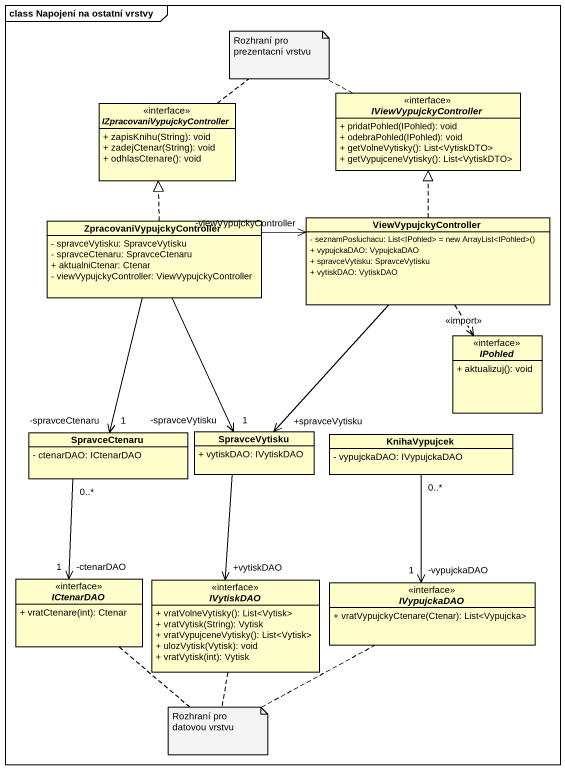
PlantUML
@startuml
mainframe class Napojení na ostatní vrstvy
hide circle
hide empty members
skinparam classAttributeIconSize 0
interface IViewVypujckyController <<interface>> {
  + pridatPohled(IPohled): void
  + odebraPohled(IPohled): void
  + getVolneVytisky(): List<VytiskDTO>
  + getVypujceneVytisky(): List<VytiskDTO>
}
interface "IZpracovaniVypujckyController" as IZpracovaniVypujckyControlle <<interface>> {
  + zapisKnihu(String): void
  + zadejCtenar(String): void
  + odhlasCtenare(): void
}
class ZpracovaniVypujckyController {
  - spravceVytisku: SpravceVytisku
  - spravceCtenaru: SpravceCtenaru
  + aktualniCtenar: Ctenar
  - viewVypujckyController: ViewVypujckyController
}
class ViewVypujckyController {
  {field} - seznamPosluchacu: List<IPohled> = new ArrayList<IPohled>()
  + vypujckaDAO: VypujckaDAO
  + spravceVytisku: SpravceVytisku
  + vytiskDAO: VytiskDAO
}
interface IPohled <<interface>> {
  + aktualizuj(): void
}
class SpravceCtenaru {
  - ctenarDAO: ICtenarDAO
}
class SpravceVytisku {
  + vytiskDAO: IVytiskDAO
}
class KnihaVypujcek {
  - vypujckaDAO: IVypujckaDAO
}
interface ICtenarDAO <<interface>> {
  + vratCtenare(int): Ctenar
}
interface IVytiskDAO <<interface>> {
  + vratVolneVytisky(): List<Vytisk>
  + vratVytisk(String): Vytisk
  + vratVypujceneVytisky(): List<Vytisk>
  + ulozVytisk(Vytisk): void
  + vratVytisk(int): Vytisk
}
interface IVypujckaDAO <<interface>> {
  + vratVypujckyCtenare(Ctenar): List<Vypujcka>
}
ZpracovaniVypujckyController .up.|> IZpracovaniVypujckyControlle
ZpracovaniVypujckyController -right-> "-viewVypujckyController" ViewVypujckyController
ZpracovaniVypujckyController --> "-spravceCtenaru\n1" SpravceCtenaru
ZpracovaniVypujckyController --> "-spravceVytisku\n1" SpravceVytisku
ViewVypujckyController .up.|> IViewVypujckyController
ViewVypujckyController ..> IPohled : <<import>>
ViewVypujckyController --> "+spravceVytisku" SpravceVytisku
SpravceCtenaru "0..*" --> "-ctenarDAO\n1" ICtenarDAO
SpravceVytisku --> "+vytiskDAO" IVytiskDAO
KnihaVypujcek "0..*" --> "-vypujckaDAO\n1" IVypujckaDAO
note as N1
  Rozhraní pro prezentacní vrstvu
end note
N1 .. IViewVypujckyController
N1 .. IZpracovaniVypujckyControlle
note as N2
  Rozhraní pro datovou vrstvu
end note
N2 .. IVytiskDAO
N2 .. ICtenarDAO
N2 .. IVypujckaDAO
@enduml
